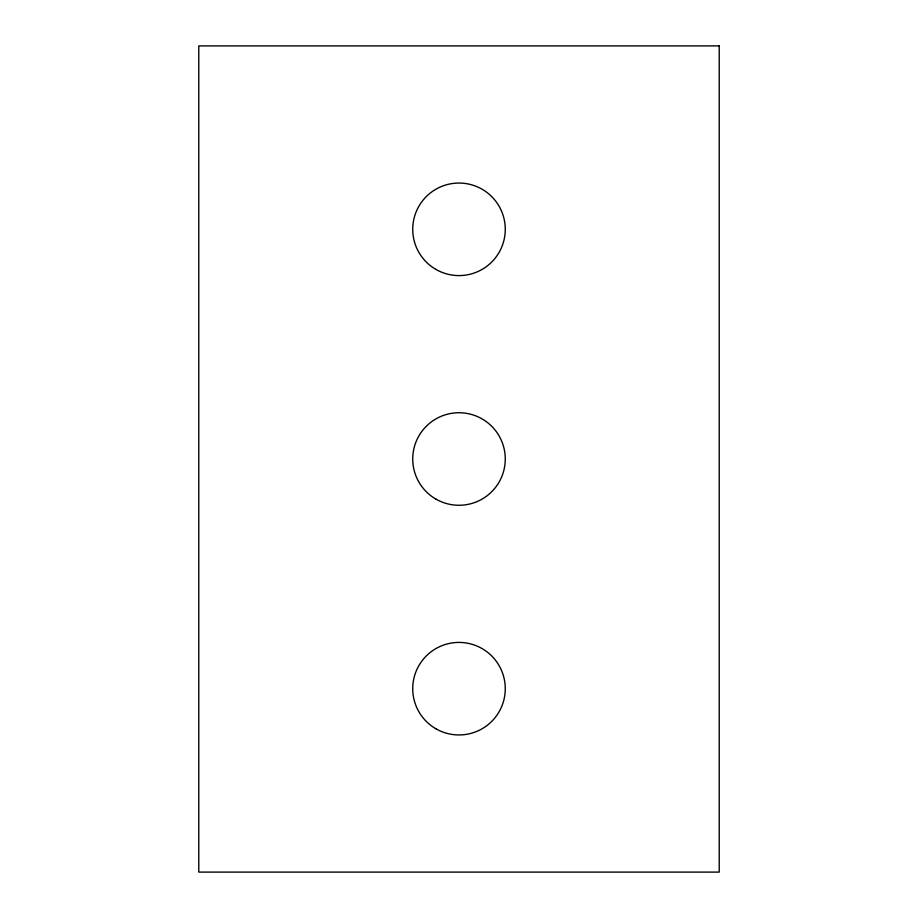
<?xml version="1.0" encoding="UTF-8"?>
<svg xmlns="http://www.w3.org/2000/svg" width="918" height="918" viewBox="0 0 918 918"><rect width="100%" height="100%" fill="white"/><g stroke="black" fill="none" stroke-linecap="round" stroke-linejoin="round"><path stroke-width="1.38" d="M719.219 45.9L198.781 45.9L198.781 872.1L719.219 872.1L719.219 45.9M435.866 499.071A46.267 46.267 0 0 0 505.267 459A46.267 46.267 0 0 0 435.866 418.929A46.267 46.267 0 0 0 435.866 499.071M435.866 269.387A46.267 46.267 0 0 0 505.267 229.316A46.267 46.267 0 0 0 435.866 189.246A46.267 46.267 0 0 0 435.866 269.387M435.866 728.754A46.267 46.267 0 0 0 505.267 688.684A46.267 46.267 0 0 0 435.866 648.613A46.267 46.267 0 0 0 435.866 728.754"/></g></svg>
